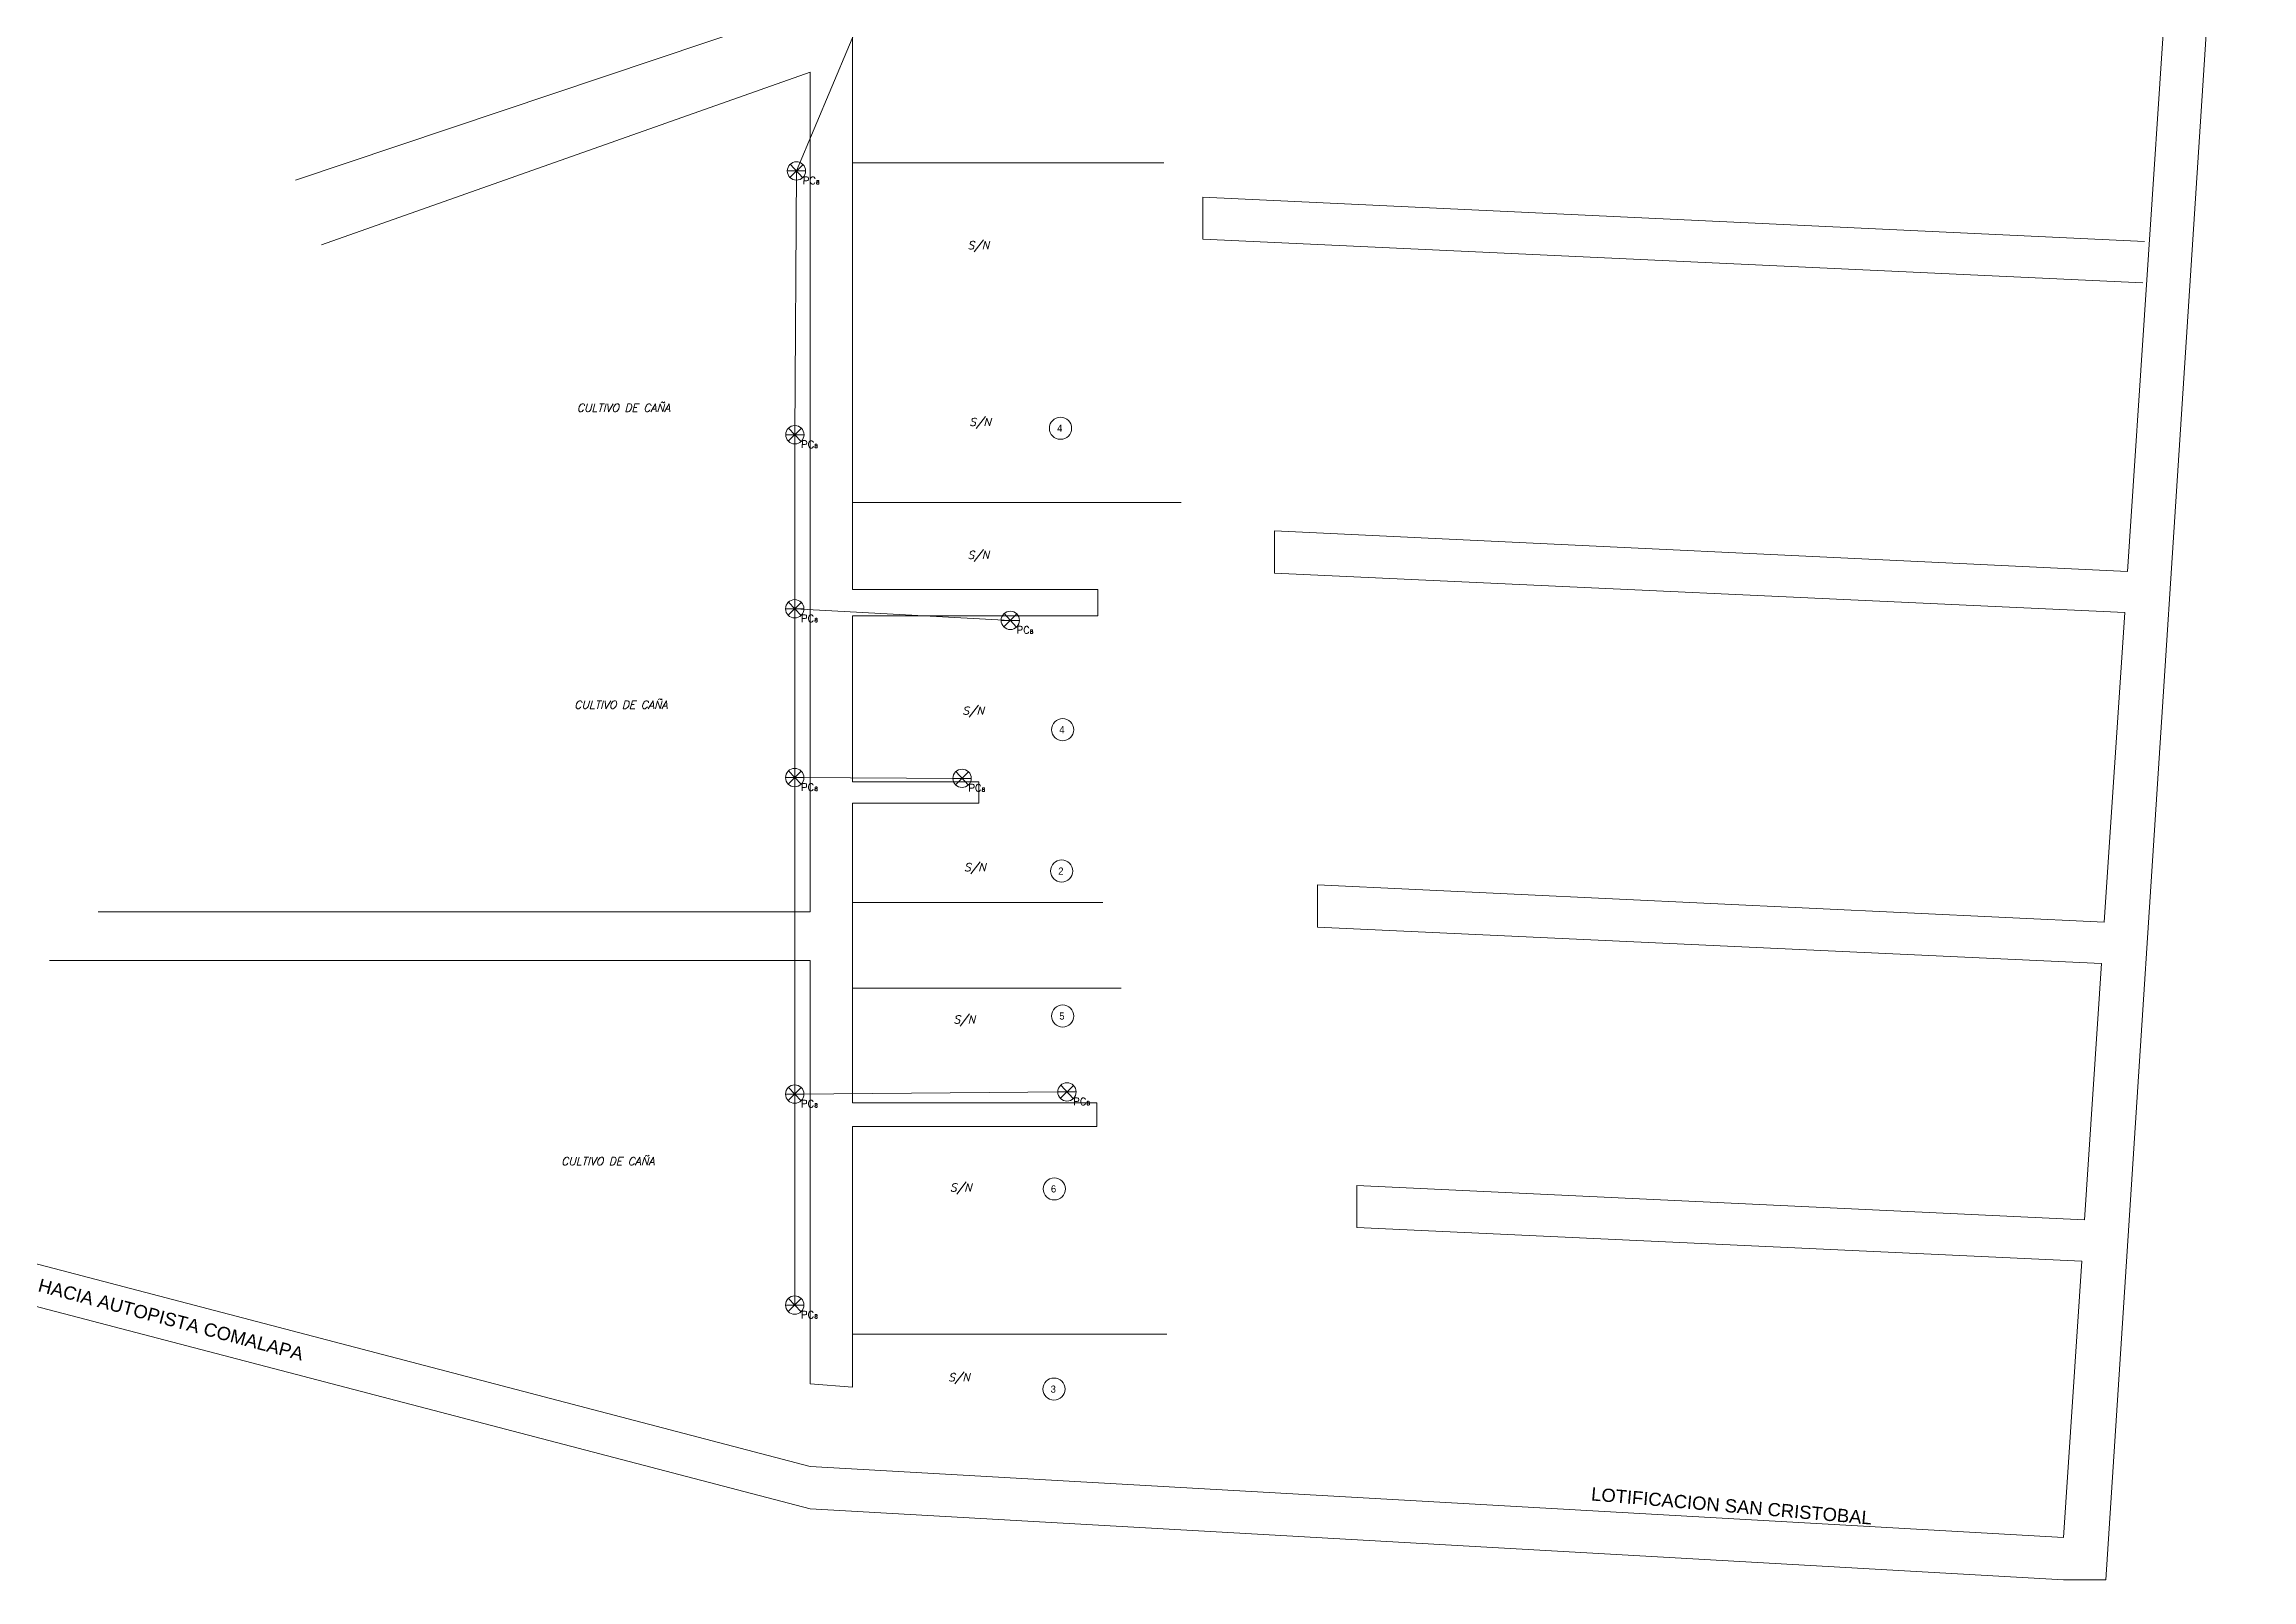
# Model space of a CAD drawing. Header units: millimetres. Extents: x 240 to 1364, y 11 to 1201.
# Drawn here: x 612.7 to 1031.2, y 11.5 to 302.6 of the extents above; entities that cross this region are included whole.
import ezdxf
from ezdxf.enums import TextEntityAlignment as Align

# ---------------------------------------------------------------- set-up
doc = ezdxf.new("R2010")
doc.units = ezdxf.units.MM
for name, color, linetype, lineweight in [('_ADDRESSDIBUJO', 7, 'Continuous', 0), ('_HOUSECOUNT', 7, 'Continuous', 0), ('_LOTLINE', 252, 'Continuous', 0), ('_POLEPED', 7, 'Continuous', 0), ('_STRAND', 3, 'Continuous', 0)]:
    doc.layers.add(name, color=color, linetype=linetype, lineweight=lineweight)
doc.styles.add('Address', font='ITALICS.shx', dxfattribs={"height": 1.5})
doc.styles.add('ROMANS', font='romans.shx', dxfattribs={"height": 0.2})
doc.styles.get("Standard").update_dxf_attribs({"font": 'arial.ttf'})
doc.styles.add('Style-ENGINEERING', font='ENGINEERING.shx')

# ---------------------------------------------------------------- blocks, each defined once
blk = doc.blocks.new('PC8_N')
at = {"layer": '_POLEPED', "color": 1}
for p, q in [((-1.24, -1.22), (1.24, 1.22)), ((-1.19, 1.27), (1.19, -1.27)), ((-1.74, 0), (1.74, 0))]:
    blk.add_line(p, q, dxfattribs=at)
blk.add_circle((0, 0), 1.74, dxfattribs=at)
at = {"layer": '_POLEPED', "linetype": 'Continuous', "style": 'ROMANS'}
for s, height, p in [('PC', 1.391, (1.18, -2.51)), ('8', 0.732, (3.72, -2.51))]:
    blk.add_text(s, height=height, rotation=359.6478, dxfattribs=at).set_placement(p)
blk = doc.blocks.new('HCRES_8')
at = {"layer": '_HOUSECOUNT', "color": 1, "linetype": 'Continuous', "lineweight": 0}
blk.add_circle((0.14, 0), 2.1, dxfattribs=at)
at = {"layer": '_HOUSECOUNT', "color": 7, "linetype": 'Continuous', "lineweight": 0, "style": 'Style-ENGINEERING'}
blk.add_text('4', height=1.35, dxfattribs=at).set_placement((0, 0), align=Align.MIDDLE_CENTER)
blk = doc.blocks.new('HCRES_5')
at = {"layer": '_HOUSECOUNT', "color": 1, "linetype": 'Continuous', "lineweight": 0}
blk.add_circle((0.14, 0), 2.1, dxfattribs=at)
at = {"layer": '_HOUSECOUNT', "color": 7, "linetype": 'Continuous', "lineweight": 0, "style": 'Style-ENGINEERING'}
blk.add_text('5', height=1.35, dxfattribs=at).set_placement((0, 0), align=Align.MIDDLE_CENTER)
blk = doc.blocks.new('HCRES_4')
at = {"layer": '_HOUSECOUNT', "color": 1, "linetype": 'Continuous', "lineweight": 0}
blk.add_circle((0.14, 0), 2.1, dxfattribs=at)
at = {"layer": '_HOUSECOUNT', "color": 7, "linetype": 'Continuous', "lineweight": 0, "style": 'Style-ENGINEERING'}
blk.add_text('6', height=1.35, dxfattribs=at).set_placement((0, 0), align=Align.MIDDLE_CENTER)
blk = doc.blocks.new('HCRES_9')
at = {"layer": '_HOUSECOUNT', "color": 1, "linetype": 'Continuous', "lineweight": 0}
blk.add_circle((0.14, 0), 2.1, dxfattribs=at)
at = {"layer": '_HOUSECOUNT', "color": 7, "linetype": 'Continuous', "lineweight": 0, "style": 'Style-ENGINEERING'}
blk.add_text('2', height=1.35, dxfattribs=at).set_placement((0, 0), align=Align.MIDDLE_CENTER)
blk = doc.blocks.new('HCRES_10')
at = {"layer": '_HOUSECOUNT', "color": 1, "linetype": 'Continuous', "lineweight": 0}
blk.add_circle((0.14, 0), 2.1, dxfattribs=at)
at = {"layer": '_HOUSECOUNT', "color": 7, "linetype": 'Continuous', "lineweight": 0, "style": 'Style-ENGINEERING'}
blk.add_text('3', height=1.35, dxfattribs=at).set_placement((0, 0), align=Align.MIDDLE_CENTER)

msp = doc.modelspace()

# ---------------------------------------------------------------- linework, layer by layer
at = {"layer": '_LOTLINE'}
for p, q in [((765.89, 199.22), (765.89, 436.16)), ((1031.24, 437.61), (1003.53, 11.47)), ((1007.66, 202.65), (1023.24, 438.12)), ((660.33, 276.84), (757.89, 309.55)), ((665.24, 264.57), (757.89, 297.28)), ((757.89, 297.28), (757.89, 138.1)), ((757.89, 138.1), (757.89, 297.28)), ((765.89, 280.12), (824.94, 280.12)), ((832.34, 265.62), (832.34, 273.62)), ((832.34, 273.62), (1010.88, 265.16)), ((1010.58, 257.36), (832.34, 265.62)), ((765.89, 215.72), (828.22, 215.72)), ((845.94, 202.31), (845.94, 210.31)), ((845.94, 210.31), (1007.66, 202.65)), ((1007.14, 194.84), (845.94, 202.31)), ((812.45, 199.22), (765.89, 199.22)), ((812.45, 194.22), (812.45, 199.22)), ((765.89, 194.22), (806.89, 194.22)), ((765.89, 162.73), (765.89, 194.22)), ((806.89, 194.22), (812.45, 194.22)), ((1003.26, 136.14), (1007.14, 194.84)), ((789.89, 162.73), (765.89, 162.73)), ((789.89, 158.73), (789.89, 162.73)), ((765.89, 101.9), (765.89, 158.73)), ((765.89, 158.73), (789.89, 158.73)), ((854.09, 135.21), (854.09, 143.21)), ((854.09, 143.21), (1003.26, 136.14)), ((765.89, 139.86), (813.4, 139.86)), ((622.89, 138.1), (757.89, 138.1)), ((1002.74, 128.32), (854.09, 135.21)), ((613.67, 128.89), (757.89, 128.89)), ((757.89, 48.66), (757.89, 128.89)), ((757.89, 128.89), (757.89, 48.66)), ((999.52, 79.72), (1002.74, 128.32)), ((765.89, 123.63), (816.83, 123.63)), ((479.18, 105.99), (757.89, 32.96)), ((812.25, 101.9), (765.89, 101.9)), ((812.25, 97.44), (812.25, 101.9)), ((476.98, 98.3), (757.89, 24.96)), ((765.89, 48.02), (765.89, 97.44)), ((765.89, 97.44), (812.25, 97.44)), ((861.55, 78.26), (861.55, 86.26)), ((861.55, 86.26), (999.52, 79.72)), ((999, 71.89), (861.55, 78.26)), ((995.53, 19.47), (999, 71.89)), ((765.89, 58.05), (825.51, 58.05)), ((757.89, 48.66), (765.89, 48.02)), ((757.89, 32.96), (995.53, 19.47)), ((757.89, 24.96), (995.53, 11.47)), ((995.53, 11.47), (1003.53, 11.47))]:
    msp.add_line(p, q, dxfattribs=at)
at = {"layer": '_STRAND'}
for p, q in [((755.3, 278.56), (768.68, 310.45)), ((754.99, 228.56), (755.3, 278.56)), ((754.97, 195.56), (754.99, 228.56)), ((754.97, 163.56), (754.97, 195.56)), ((754.97, 195.56), (795.84, 193.37)), ((754.97, 103.56), (754.97, 163.56)), ((754.97, 163.56), (786.7, 163.42)), ((754.97, 103.56), (806.58, 103.98)), ((754.97, 103.56), (754.97, 63.56))]:
    msp.add_line(p, q, dxfattribs=at)

# ---------------------------------------------------------------- block references
at = {"layer": '_HOUSECOUNT'}
for name, p in [('HCRES_8', (805.22, 229.79)), ('HCRES_8', (805.63, 172.64)), ('HCRES_9', (805.43, 145.84)), ('HCRES_5', (805.63, 118.36)), ('HCRES_4', (804.04, 85.59)), ('HCRES_10', (803.98, 47.63))]:
    msp.add_blockref(name, p, dxfattribs=at)
at = {"layer": '_POLEPED'}
for p in [(754.97, 195.56), (754.97, 163.56), (786.7, 163.42), (754.97, 103.56), (806.58, 103.98), (754.97, 63.56)]:
    msp.add_blockref('PC8_N', p, dxfattribs=at)
at = {"layer": '_STRAND'}
for p in [(755.3, 278.56), (754.99, 228.56), (795.84, 193.37)]:
    msp.add_blockref('PC8_N', p, dxfattribs=at)

# ---------------------------------------------------------------- texts
at = {"layer": '_ADDRESSDIBUJO', "style": 'Address'}
for s, p in [('S/N', (787.73, 263.74)), ('CULTIVO DE CAÑA', (713.67, 232.92)), ('S/N', (788.06, 230.23)), ('S/N', (787.73, 205.02)), ('CULTIVO DE CAÑA', (713.18, 176.62)), ('S/N', (786.74, 175.5)), ('S/N', (787.06, 145.82)), ('S/N', (785.07, 116.96)), ('CULTIVO DE CAÑA', (710.7, 90.08)), ('S/N', (784.4, 85.11)), ('S/N', (784.06, 49.13))]:
    msp.add_text(s, height=1.5, dxfattribs=at).set_placement(p)
at = {"layer": '_ADDRESSDIBUJO'}
for s, rotation, p in [('SALIDA HACIA AUTOPISTA COMALAPA', 345.2445, (598.38, 69.62)), ('LOTIFICACION SAN CRISTOBAL', 355.0632, (905.89, 26.54))]:
    msp.add_text(s, height=2.5, rotation=rotation, dxfattribs=at).set_placement(p)

doc.saveas('drawing.dxf')
